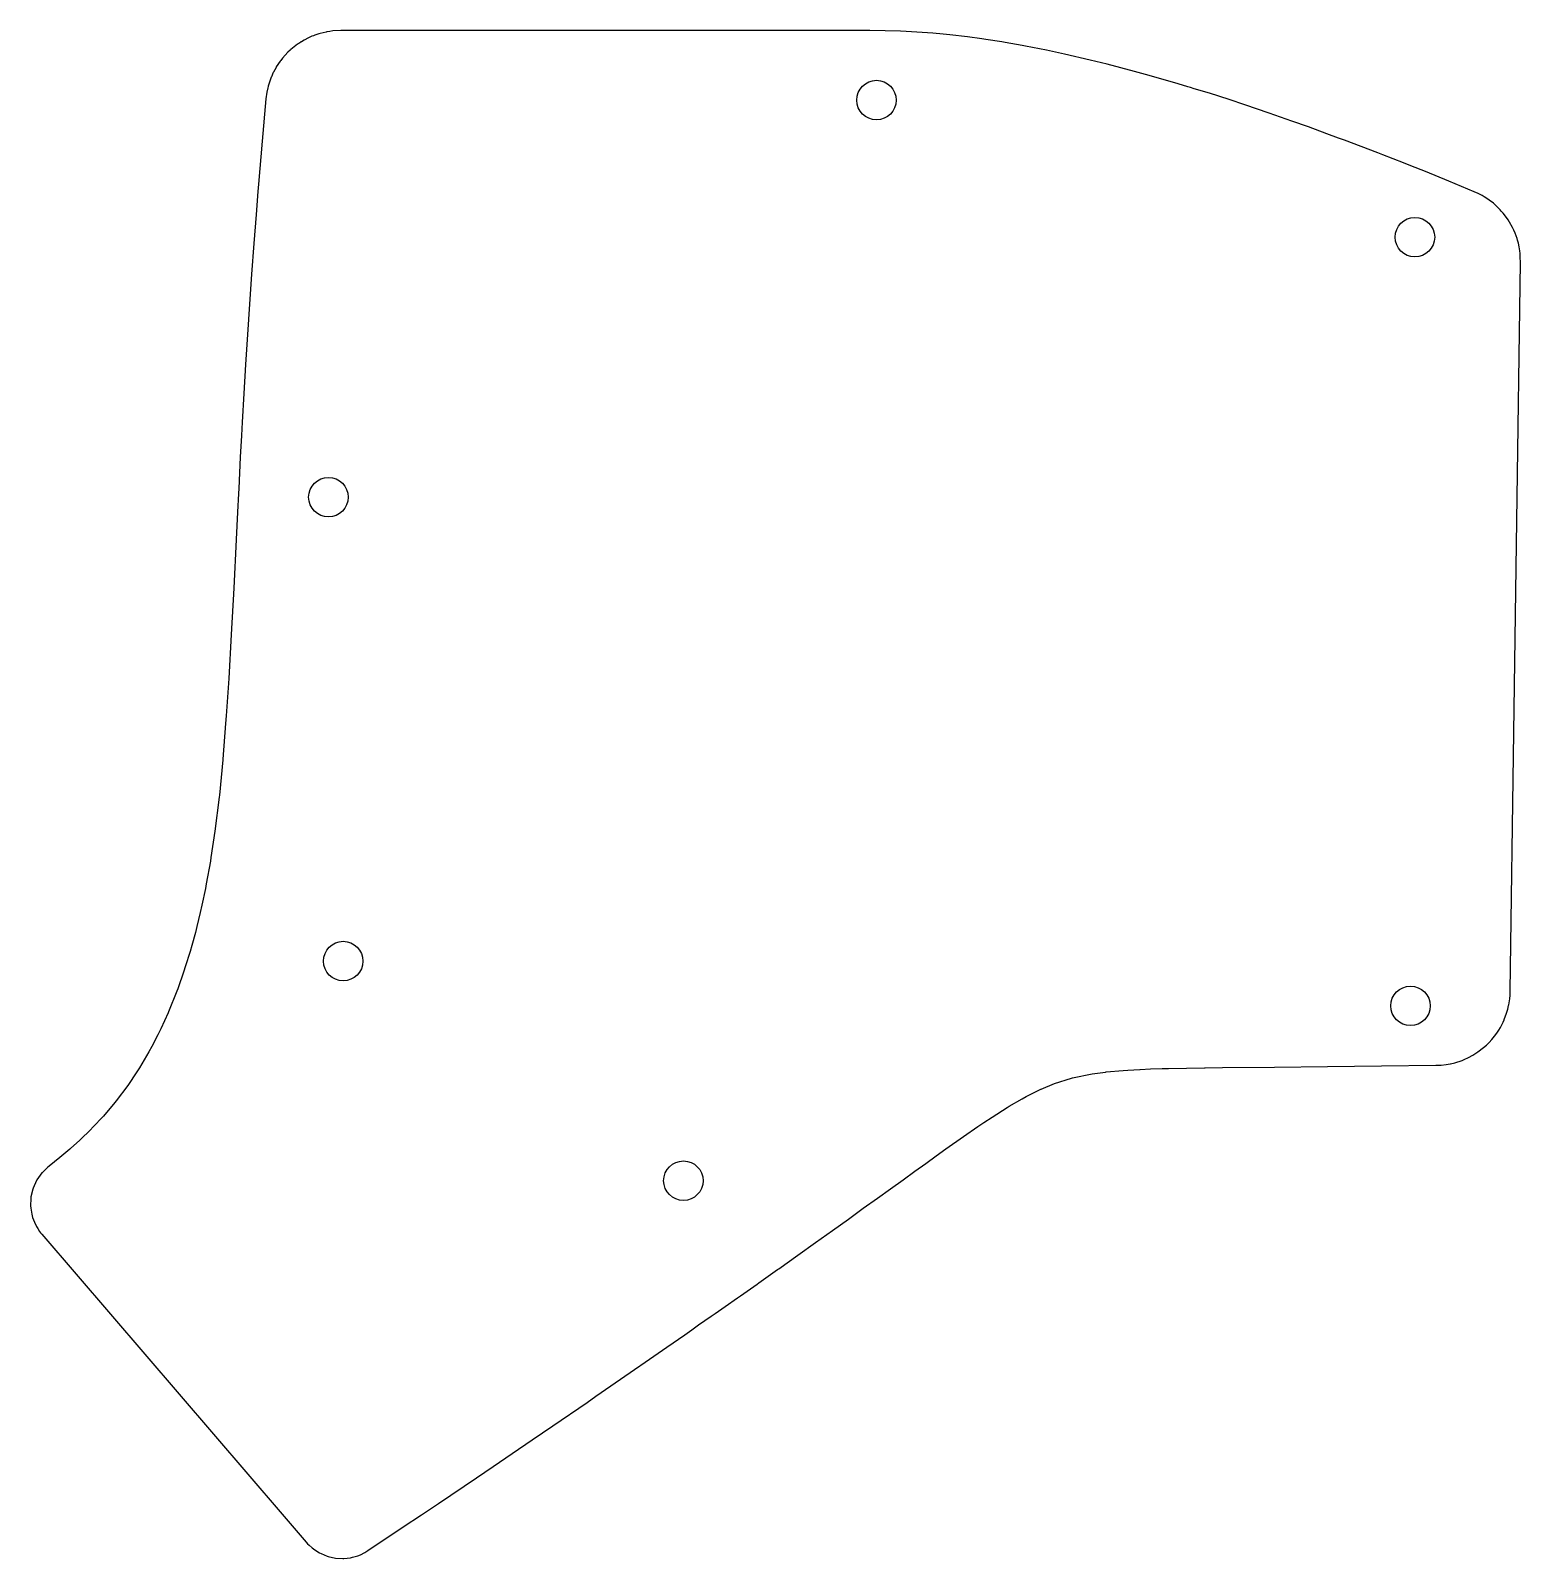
# Model space of a CAD drawing. Header units: millimetres. Extents: x -79 to 79, y -77 to 86.
import ezdxf

# ---------------------------------------------------------------- set-up
doc = ezdxf.new("R2010")
doc.units = ezdxf.units.MM
doc.layers.get('0').update_dxf_attribs({"linetype": 'CONTINUOUS'})

msp = doc.modelspace()

# ---------------------------------------------------------------- linework, layer by layer
msp.add_line((10.04, 85.94), (8.89, 85.94))
msp.add_lwpolyline([(47.55, -24.36), (53.08, -24.3), (58.72, -24.24), (64.45, -24.18), (70.24, -24.12), (70.8, -24.1), (71.33, -24.03), (71.77, -23.96), (71.82, -23.95), (72.27, -23.84), (73.04, -23.59), (73.25, -23.5), (73.7, -23.29), (74.18, -23.04), (74.61, -22.77), (74.72, -22.69), (75.31, -22.24), (75.62, -21.97), (75.8, -21.79), (75.92, -21.68), (76.21, -21.36), (76.48, -21.03), (76.72, -20.7), (76.79, -20.6), (76.93, -20.37), (77.11, -20.08), (77.26, -19.8), (77.4, -19.52), (77.51, -19.27), (77.52, -19.24), (77.77, -18.57), (77.89, -18.15), (77.99, -17.77), (78, -17.68), (78.11, -17.03), (78.14, -16.65), (78.16, -16.23), (79.24, 61.31), (79.23, 61.81), (79.2, 62.23), (79.17, 62.5), (79.1, 62.94), (79.02, 63.32), (78.95, 63.56), (78.92, 63.66), (78.88, 63.82), (78.78, 64.1), (78.67, 64.4), (78.54, 64.7), (78.51, 64.78), (78.4, 65), (78.09, 65.56), (77.93, 65.81), (77.76, 66.07), (77.42, 66.51), (77.21, 66.75), (77.09, 66.89), (76.57, 67.4), (76.36, 67.58), (75.93, 67.91), (75.57, 68.16), (75.39, 68.27), (75.17, 68.4), (74.76, 68.61), (74.33, 68.8), (71.64, 69.92), (69.14, 70.94), (67.58, 71.56), (66.81, 71.87), (64.61, 72.73), (64.09, 72.93), (60.52, 74.28), (59.9, 74.51), (58.66, 74.97), (56.69, 75.69), (54.93, 76.32), (52.52, 77.17), (49.94, 78.05), (48.26, 78.61), (46.16, 79.27), (44.52, 79.76), (44.13, 79.88), (43.85, 79.96), (42.83, 80.27), (39.76, 81.16), (38.18, 81.6), (35.27, 82.37), (33.49, 82.81), (30.74, 83.45), (28.84, 83.86), (26.59, 84.3), (26.24, 84.37), (24.44, 84.69), (24.06, 84.75), (22.39, 85.01), (21.94, 85.07), (20.42, 85.28), (18.54, 85.49), (17.84, 85.56), (16.73, 85.66), (13.89, 85.85), (13.29, 85.88), (10.04, 85.94), (-18.94, 85.94), (-18.94, 85.94), (-19.39, 85.94), (-19.4, 85.94), (-19.4, 85.94), (-20.17, 85.94), (-20.62, 85.94), (-20.63, 85.94), (-21.36, 85.94), (-21.95, 85.94), (-25.2, 85.94), (-27.28, 85.94), (-28.05, 85.94), (-28.06, 85.94), (-28.51, 85.94), (-28.52, 85.94), (-29.54, 85.94), (-45.9, 85.94), (-46.24, 85.94), (-47.09, 85.9), (-47.42, 85.86), (-47.72, 85.81), (-47.74, 85.8), (-47.81, 85.79), (-48.45, 85.63), (-48.58, 85.6), (-49, 85.45), (-49.07, 85.43), (-49.14, 85.4), (-49.31, 85.33), (-49.52, 85.24), (-49.68, 85.17), (-50.15, 84.92), (-50.43, 84.76), (-50.46, 84.74), (-50.48, 84.73), (-50.5, 84.72), (-50.71, 84.58), (-50.85, 84.49), (-51.2, 84.22), (-51.54, 83.94), (-51.64, 83.85), (-51.64, 83.85), (-51.64, 83.85), (-51.87, 83.63), (-52.17, 83.31), (-52.45, 83), (-52.63, 82.76), (-52.65, 82.74), (-52.69, 82.68), (-53.1, 82.08), (-53.12, 82.03), (-53.41, 81.51), (-53.41, 81.51), (-53.41, 81.51), (-53.42, 81.47), (-53.63, 81.01), (-53.65, 80.97), (-53.94, 80.13), (-53.97, 80.02), (-53.98, 79.99), (-54.02, 79.84), (-54.11, 79.38), (-54.21, 78.68), (-54.61, 74.18), (-55, 69.61), (-55.06, 68.82), (-55.26, 66.39), (-55.49, 63.31), (-55.73, 60.03), (-55.96, 56.84), (-56.17, 53.6), (-56.37, 50.41), (-56.55, 47.34), (-56.73, 44.28), (-56.8, 42.88), (-56.93, 40.57), (-57.1, 37.25), (-57.13, 36.72), (-57.23, 34.72), (-57.37, 31.81), (-57.63, 26.62), (-57.89, 21.69), (-58.16, 17.01), (-58.43, 13.07), (-58.49, 12.24), (-58.79, 8.43), (-58.79, 8.38), (-59.16, 4.61), (-59.19, 4.41), (-59.63, 0.78), (-60.05, -2.01), (-60.11, -2.39), (-60.55, -4.82), (-60.65, -5.3), (-61.02, -7.07), (-61.2, -7.87), (-61.56, -9.36), (-61.71, -9.98), (-62.1, -11.39), (-62.27, -12), (-62.79, -13.66), (-62.93, -14.1), (-63.59, -16), (-63.67, -16.22), (-64.56, -18.43), (-64.61, -18.54), (-65.38, -20.24), (-65.69, -20.87), (-66.34, -22.13), (-66.65, -22.7), (-67.64, -24.37), (-67.93, -24.81), (-68.89, -26.26), (-68.91, -26.28), (-70.12, -27.88), (-70.29, -28.09), (-71.5, -29.52), (-71.74, -29.79), (-73.08, -31.2), (-73.71, -31.81), (-74, -32.09), (-74.98, -32.97), (-75.07, -33.05), (-76.12, -33.94), (-77.27, -34.84), (-77.4, -34.94), (-78.02, -35.54), (-78.03, -35.55), (-78.57, -36.31), (-78.61, -36.37), (-78.97, -37.18), (-79.01, -37.3), (-79.2, -38.11), (-79.22, -38.3), (-79.24, -39.05), (-79.22, -39.31), (-79.12, -39.96), (-79.02, -40.31), (-78.84, -40.79), (-78.62, -41.25), (-78.48, -41.49), (-78.28, -41.78), (-78.17, -41.93), (-78.04, -42.08), (-52.47, -71.86), (-49.92, -74.83), (-49.77, -75), (-49.61, -75.16), (-49.27, -75.46), (-49.01, -75.66), (-48.52, -75.96), (-48.33, -76.06), (-47.69, -76.32), (-47.59, -76.35), (-46.81, -76.53), (-46.81, -76.53), (-46.01, -76.57), (-45.91, -76.57), (-45.21, -76.49), (-45.01, -76.45), (-44.43, -76.28), (-44.15, -76.17), (-43.7, -75.94), (-43.36, -75.74), (-39.59, -73.22), (-37.67, -71.93), (-35.85, -70.71), (-31.82, -67.99), (-30.04, -66.78), (-28, -65.4), (-25.88, -63.95), (-23.67, -62.45), (-20.05, -59.97), (-19.12, -59.32), (-14.42, -56.08), (-14.33, -56.02), (-11.56, -54.1), (-9.65, -52.77), (-8.91, -52.26), (-8.18, -51.74), (-6.84, -50.81), (-6.41, -50.51), (-5.36, -49.77), (-4.03, -48.84), (-3.73, -48.63), (-1.96, -47.38), (-1.78, -47.25), (0.22, -45.84), (0.35, -45.75), (2.36, -44.32), (4.26, -42.97), (6.06, -41.69), (7.75, -40.48), (9.34, -39.33), (10.84, -38.26), (12.25, -37.24), (13.57, -36.29), (14.82, -35.39), (15.99, -34.55), (17.09, -33.76), (18.12, -33.02), (20.01, -31.69), (21.54, -30.63), (22.17, -30.21), (23.05, -29.62), (24.64, -28.6), (24.85, -28.48), (26.23, -27.68), (26.65, -27.45), (28.23, -26.65), (28.26, -26.64), (29.67, -26.07), (31.49, -25.48), (31.6, -25.45), (33.7, -25.03), (35.09, -24.84), (35.17, -24.83), (36.97, -24.66), (37.47, -24.63), (38.77, -24.56), (38.79, -24.56), (39.9, -24.51), (41.14, -24.47), (41.81, -24.45), (45.64, -24.38), (45.71, -24.38)], close=True)
for centre in [(10.74, 78.55), (68.02, 63.97), (-47.56, 36.31), (-45.98, -13.03), (67.55, -17.8), (-9.8, -36.39)]:
    msp.add_circle(centre, 2.1)

doc.saveas('drawing.dxf')
